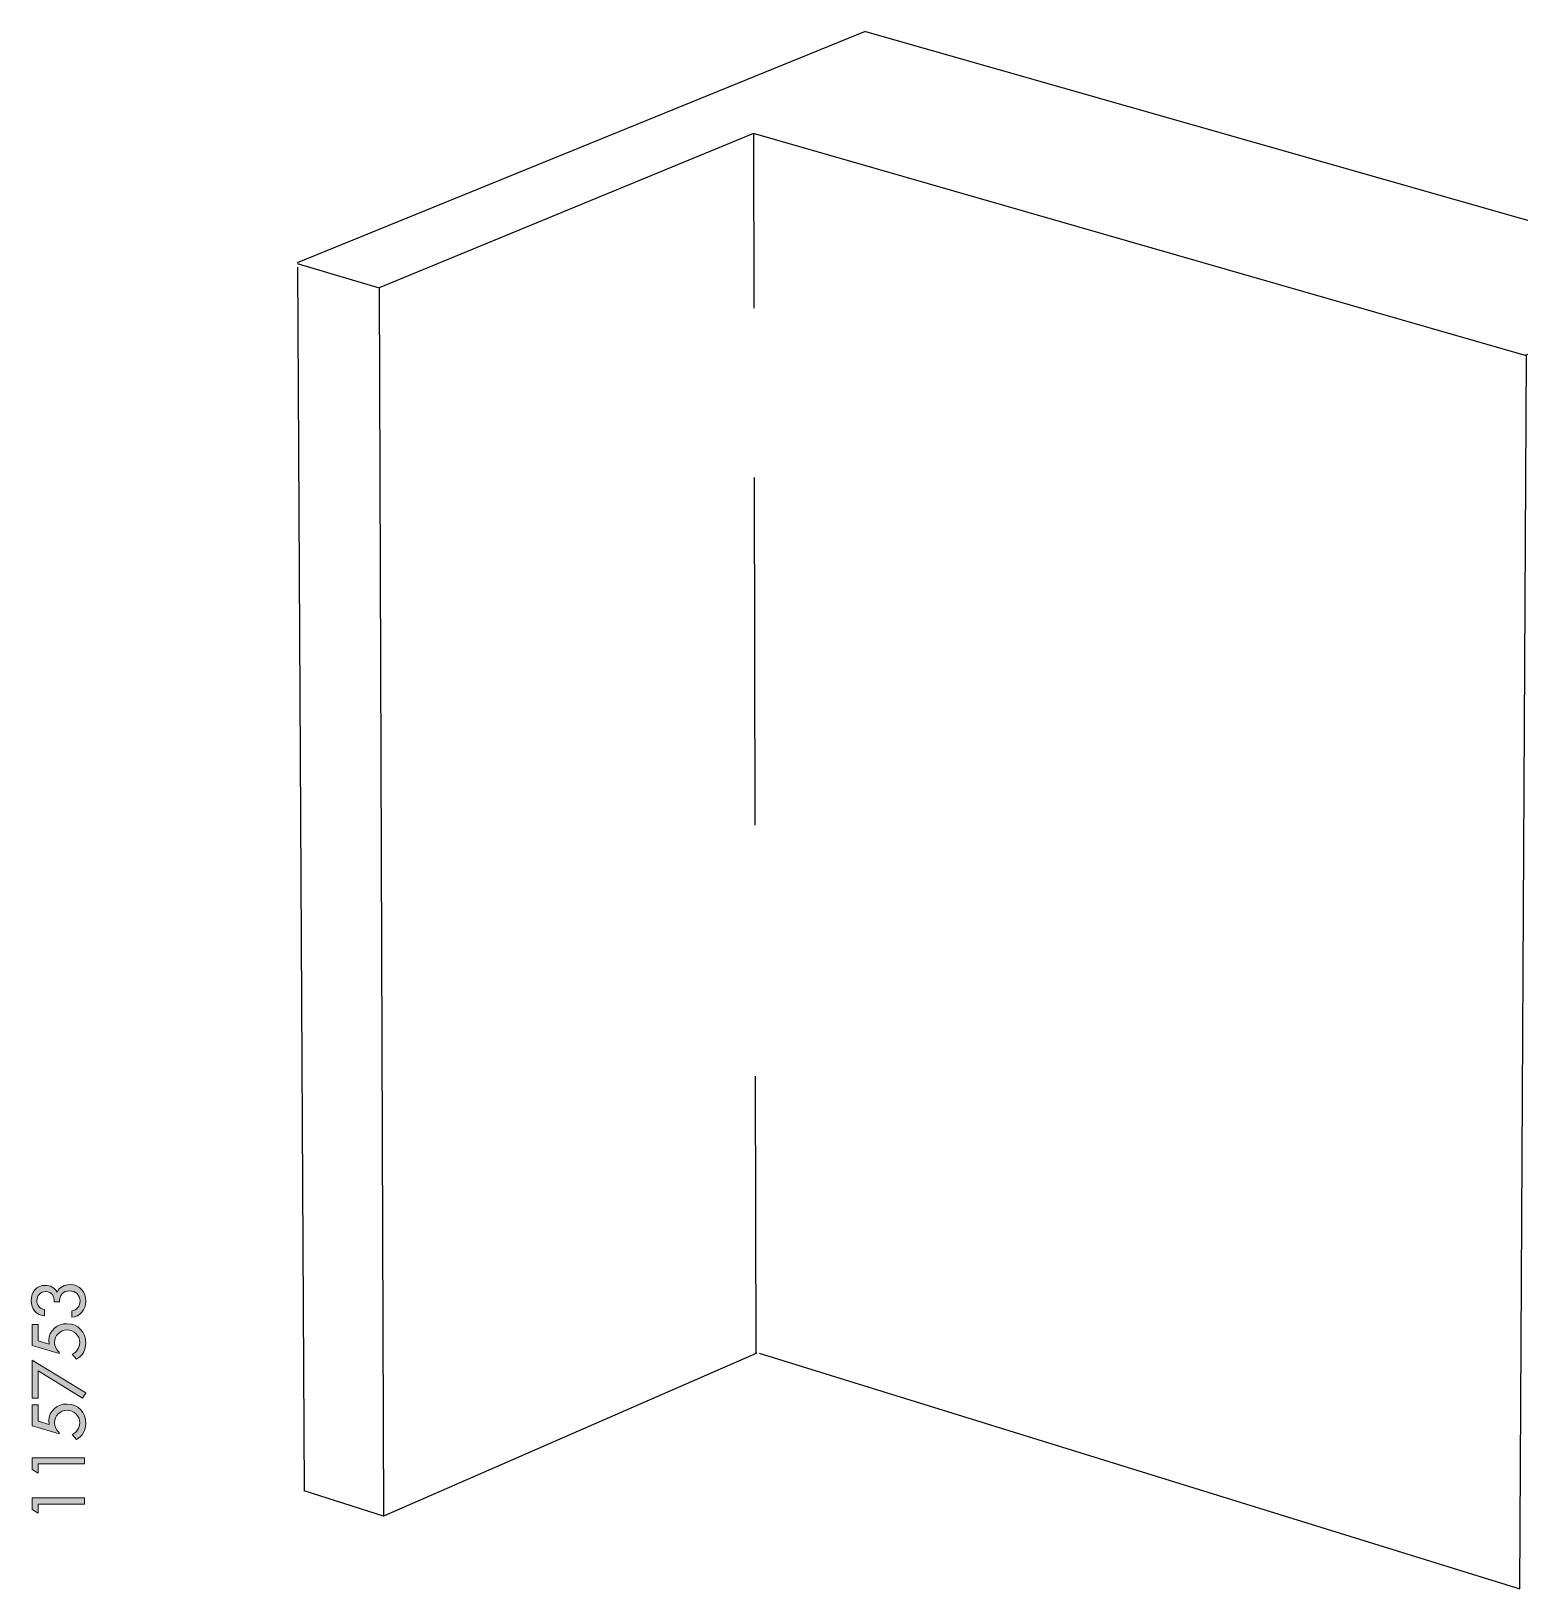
# Model space of a CAD drawing. Header units: inches. Extents: x -1535 to 2339, y 35 to 2700.
# Drawn here: x -1417 to -1356.6, y 2143.3 to 2206.6 of the extents above; entities that cross this region are included whole.
import ezdxf

# ---------------------------------------------------------------- set-up
doc = ezdxf.new("R2010")
doc.units = ezdxf.units.IN
doc.header["$MEASUREMENT"] = 0
doc.layers.add('Livello 1', color=7, linetype='Continuous')

msp = doc.modelspace()

# ---------------------------------------------------------------- hatches: boundary and pattern name
at = {"layer": 'Livello 1', "true_color": 0xffffff}
h = msp.add_hatch(color=7, dxfattribs=at)
h.dxf.hatch_style = 2
edge = h.paths.add_edge_path()
edge.add_spline(control_points=[(-1416.095, 2154.947), (-1416.095, 2155.175), (-1416.18, 2155.364), (-1416.437, 2155.364), (-1416.651, 2155.364), (-1416.801, 2155.207), (-1416.801, 2154.995), (-1416.801, 2154.803), (-1416.68, 2154.67), (-1416.497, 2154.642), (-1416.497, 2154.642), (-1416.497, 2154.38), (-1416.497, 2154.38), (-1416.846, 2154.43), (-1417.032, 2154.653), (-1417.032, 2155.003), (-1417.032, 2155.342), (-1416.815, 2155.619), (-1416.46, 2155.619), (-1416.251, 2155.619), (-1416.082, 2155.528), (-1415.98, 2155.348), (-1415.881, 2155.557), (-1415.681, 2155.65), (-1415.452, 2155.65), (-1415.054, 2155.65), (-1414.814, 2155.351), (-1414.814, 2154.969), (-1414.814, 2154.636), (-1415.034, 2154.337), (-1415.384, 2154.321), (-1415.384, 2154.321), (-1415.384, 2154.577), (-1415.384, 2154.577), (-1415.176, 2154.602), (-1415.046, 2154.786), (-1415.046, 2154.989), (-1415.046, 2155.226), (-1415.232, 2155.395), (-1415.464, 2155.395), (-1415.735, 2155.395), (-1415.895, 2155.21), (-1415.876, 2154.947), (-1415.876, 2154.947), (-1416.095, 2154.947), (-1416.095, 2154.947)], knot_values=[0, 0, 0, 0, 1, 1, 1, 2, 2, 2, 3, 3, 3, 4, 4, 4, 5, 5, 5, 6, 6, 6, 7, 7, 7, 8, 8, 8, 9, 9, 9, 10, 10, 10, 11, 11, 11, 12, 12, 12, 13, 13, 13, 14, 14, 14, 15, 15, 15, 15], degree=3, periodic=0)
h = msp.add_hatch(color=7, dxfattribs=at)
h.dxf.hatch_style = 2
edge = h.paths.add_edge_path()
edge.add_spline(control_points=[(-1416.744, 2153.361), (-1416.744, 2153.361), (-1416.307, 2153.228), (-1416.307, 2153.228), (-1416.307, 2153.228), (-1416.316, 2153.378), (-1416.316, 2153.378), (-1416.316, 2153.79), (-1415.963, 2154.061), (-1415.57, 2154.061), (-1415.122, 2154.061), (-1414.814, 2153.711), (-1414.814, 2153.273), (-1414.814, 2153.011), (-1414.952, 2152.748), (-1415.187, 2152.624), (-1415.187, 2152.624), (-1415.373, 2152.822), (-1415.373, 2152.822), (-1415.193, 2152.887), (-1415.057, 2153.104), (-1415.057, 2153.293), (-1415.057, 2153.581), (-1415.294, 2153.806), (-1415.579, 2153.806), (-1415.853, 2153.806), (-1416.084, 2153.572), (-1416.084, 2153.299), (-1416.084, 2153.149), (-1416.014, 2152.994), (-1415.895, 2152.9), (-1415.895, 2152.9), (-1415.895, 2152.85), (-1415.895, 2152.85), (-1415.895, 2152.85), (-1416.988, 2153.177), (-1416.988, 2153.177), (-1416.988, 2153.177), (-1416.988, 2154.03), (-1416.988, 2154.03), (-1416.988, 2154.03), (-1416.744, 2154.03), (-1416.744, 2154.03), (-1416.744, 2154.03), (-1416.744, 2153.361), (-1416.744, 2153.361)], knot_values=[0, 0, 0, 0, 1, 1, 1, 2, 2, 2, 3, 3, 3, 4, 4, 4, 5, 5, 5, 6, 6, 6, 7, 7, 7, 8, 8, 8, 9, 9, 9, 10, 10, 10, 11, 11, 11, 12, 12, 12, 13, 13, 13, 14, 14, 14, 15, 15, 15, 15], degree=3, periodic=0)
h = msp.add_hatch(color=7, dxfattribs=at)
h.dxf.hatch_style = 2
h.paths.add_polyline_path([(-1416.744, 2151.041), (-1416.988, 2151.041), (-1416.988, 2152.573), (-1414.814, 2151.247), (-1414.941, 2151.041), (-1416.744, 2152.142)])
h = msp.add_hatch(color=7, dxfattribs=at)
h.dxf.hatch_style = 2
edge = h.paths.add_edge_path()
edge.add_spline(control_points=[(-1416.744, 2150.098), (-1416.744, 2150.098), (-1416.307, 2149.966), (-1416.307, 2149.966), (-1416.307, 2149.966), (-1416.316, 2150.116), (-1416.316, 2150.116), (-1416.316, 2150.528), (-1415.963, 2150.798), (-1415.57, 2150.798), (-1415.122, 2150.798), (-1414.814, 2150.449), (-1414.814, 2150.011), (-1414.814, 2149.748), (-1414.952, 2149.486), (-1415.187, 2149.362), (-1415.187, 2149.362), (-1415.373, 2149.56), (-1415.373, 2149.56), (-1415.193, 2149.624), (-1415.057, 2149.841), (-1415.057, 2150.03), (-1415.057, 2150.319), (-1415.294, 2150.544), (-1415.579, 2150.544), (-1415.853, 2150.544), (-1416.084, 2150.31), (-1416.084, 2150.036), (-1416.084, 2149.887), (-1416.014, 2149.732), (-1415.895, 2149.638), (-1415.895, 2149.638), (-1415.895, 2149.588), (-1415.895, 2149.588), (-1415.895, 2149.588), (-1416.988, 2149.915), (-1416.988, 2149.915), (-1416.988, 2149.915), (-1416.988, 2150.767), (-1416.988, 2150.767), (-1416.988, 2150.767), (-1416.744, 2150.767), (-1416.744, 2150.767), (-1416.744, 2150.767), (-1416.744, 2150.098), (-1416.744, 2150.098)], knot_values=[0, 0, 0, 0, 1, 1, 1, 2, 2, 2, 3, 3, 3, 4, 4, 4, 5, 5, 5, 6, 6, 6, 7, 7, 7, 8, 8, 8, 9, 9, 9, 10, 10, 10, 11, 11, 11, 12, 12, 12, 13, 13, 13, 14, 14, 14, 15, 15, 15, 15], degree=3, periodic=0)
h = msp.add_hatch(color=7, dxfattribs=at)
h.dxf.hatch_style = 2
h.paths.add_polyline_path([(-1416.744, 2147.993), (-1416.988, 2148.14), (-1416.988, 2148.617), (-1414.859, 2148.617), (-1414.859, 2148.362), (-1416.744, 2148.362)])
h = msp.add_hatch(color=7, dxfattribs=at)
h.dxf.hatch_style = 2
h.paths.add_polyline_path([(-1416.744, 2146.362), (-1416.988, 2146.509), (-1416.988, 2146.985), (-1414.859, 2146.985), (-1414.859, 2146.732), (-1416.744, 2146.732)])

# ---------------------------------------------------------------- linework, layer by layer
at = {"layer": 'Livello 1', "color": 7, "lineweight": 25, "true_color": 0xffffff}
for points in [[(-1406.213, 2197.176), (-1383.135, 2206.568)], [(-1383.14, 2206.553), (-1348.512, 2196.683), (-1356.341, 2193.387)], [(-1387.691, 2202.408), (-1402.895, 2196.146)], [(-1356.563, 2143.289), (-1356.294, 2193.374), (-1387.691, 2202.408)], [(-1387.691, 2202.408), (-1387.677, 2195.316)], [(-1406.221, 2197.134), (-1402.895, 2196.146)], [(-1405.936, 2147.281), (-1406.203, 2196.982)], [(-1402.895, 2196.146), (-1402.717, 2146.241)], [(-1387.664, 2188.437), (-1387.638, 2174.307)], [(-1387.62, 2164.112), (-1387.6, 2152.86)], [(-1387.555, 2152.86), (-1402.717, 2146.241)], [(-1387.465, 2152.86), (-1356.563, 2143.289)], [(-1402.717, 2146.241), (-1405.942, 2147.265)]]:
    msp.add_lwpolyline(points, dxfattribs=at)
at = {"layer": 'Livello 1', "lineweight": 0}
for points in [[(-1416.744, 2151.041), (-1416.988, 2151.041), (-1416.988, 2152.573), (-1414.814, 2151.247), (-1414.941, 2151.041), (-1416.744, 2152.142), (-1416.744, 2151.041)], [(-1416.744, 2147.993), (-1416.988, 2148.14), (-1416.988, 2148.617), (-1414.859, 2148.617), (-1414.859, 2148.362), (-1416.744, 2148.362), (-1416.744, 2147.993)], [(-1416.744, 2146.362), (-1416.988, 2146.509), (-1416.988, 2146.985), (-1414.859, 2146.985), (-1414.859, 2146.732), (-1416.744, 2146.732), (-1416.744, 2146.362)]]:
    msp.add_lwpolyline(points, dxfattribs=at)
for points in [[(-1416.095, 2154.947), (-1416.095, 2155.175), (-1416.18, 2155.364), (-1416.437, 2155.364), (-1416.651, 2155.364), (-1416.801, 2155.207), (-1416.801, 2154.995), (-1416.801, 2154.803), (-1416.68, 2154.67), (-1416.497, 2154.642), (-1416.497, 2154.642), (-1416.497, 2154.38), (-1416.497, 2154.38), (-1416.846, 2154.43), (-1417.032, 2154.653), (-1417.032, 2155.003), (-1417.032, 2155.342), (-1416.815, 2155.619), (-1416.46, 2155.619), (-1416.251, 2155.619), (-1416.082, 2155.528), (-1415.98, 2155.348), (-1415.881, 2155.557), (-1415.681, 2155.65), (-1415.452, 2155.65), (-1415.054, 2155.65), (-1414.814, 2155.351), (-1414.814, 2154.969), (-1414.814, 2154.636), (-1415.034, 2154.337), (-1415.384, 2154.321), (-1415.384, 2154.321), (-1415.384, 2154.577), (-1415.384, 2154.577), (-1415.176, 2154.602), (-1415.046, 2154.786), (-1415.046, 2154.989), (-1415.046, 2155.226), (-1415.232, 2155.395), (-1415.464, 2155.395), (-1415.735, 2155.395), (-1415.895, 2155.21), (-1415.876, 2154.947), (-1415.876, 2154.947), (-1416.095, 2154.947), (-1416.095, 2154.947)], [(-1416.744, 2153.361), (-1416.744, 2153.361), (-1416.307, 2153.228), (-1416.307, 2153.228), (-1416.307, 2153.228), (-1416.316, 2153.378), (-1416.316, 2153.378), (-1416.316, 2153.79), (-1415.963, 2154.061), (-1415.57, 2154.061), (-1415.122, 2154.061), (-1414.814, 2153.711), (-1414.814, 2153.273), (-1414.814, 2153.011), (-1414.952, 2152.748), (-1415.187, 2152.624), (-1415.187, 2152.624), (-1415.373, 2152.822), (-1415.373, 2152.822), (-1415.193, 2152.887), (-1415.057, 2153.104), (-1415.057, 2153.293), (-1415.057, 2153.581), (-1415.294, 2153.806), (-1415.579, 2153.806), (-1415.853, 2153.806), (-1416.084, 2153.572), (-1416.084, 2153.299), (-1416.084, 2153.149), (-1416.014, 2152.994), (-1415.895, 2152.9), (-1415.895, 2152.9), (-1415.895, 2152.85), (-1415.895, 2152.85), (-1415.895, 2152.85), (-1416.988, 2153.177), (-1416.988, 2153.177), (-1416.988, 2153.177), (-1416.988, 2154.03), (-1416.988, 2154.03), (-1416.988, 2154.03), (-1416.744, 2154.03), (-1416.744, 2154.03), (-1416.744, 2154.03), (-1416.744, 2153.361), (-1416.744, 2153.361)], [(-1416.744, 2150.098), (-1416.744, 2150.098), (-1416.307, 2149.966), (-1416.307, 2149.966), (-1416.307, 2149.966), (-1416.316, 2150.116), (-1416.316, 2150.116), (-1416.316, 2150.528), (-1415.963, 2150.798), (-1415.57, 2150.798), (-1415.122, 2150.798), (-1414.814, 2150.449), (-1414.814, 2150.011), (-1414.814, 2149.748), (-1414.952, 2149.486), (-1415.187, 2149.362), (-1415.187, 2149.362), (-1415.373, 2149.56), (-1415.373, 2149.56), (-1415.193, 2149.624), (-1415.057, 2149.841), (-1415.057, 2150.03), (-1415.057, 2150.319), (-1415.294, 2150.544), (-1415.579, 2150.544), (-1415.853, 2150.544), (-1416.084, 2150.31), (-1416.084, 2150.036), (-1416.084, 2149.887), (-1416.014, 2149.732), (-1415.895, 2149.638), (-1415.895, 2149.638), (-1415.895, 2149.588), (-1415.895, 2149.588), (-1415.895, 2149.588), (-1416.988, 2149.915), (-1416.988, 2149.915), (-1416.988, 2149.915), (-1416.988, 2150.767), (-1416.988, 2150.767), (-1416.988, 2150.767), (-1416.744, 2150.767), (-1416.744, 2150.767), (-1416.744, 2150.767), (-1416.744, 2150.098), (-1416.744, 2150.098)]]:
    msp.add_open_spline(points, degree=3, knots=[0, 0, 0, 0, 1, 1, 1, 2, 2, 2, 3, 3, 3, 4, 4, 4, 5, 5, 5, 6, 6, 6, 7, 7, 7, 8, 8, 8, 9, 9, 9, 10, 10, 10, 11, 11, 11, 12, 12, 12, 13, 13, 13, 14, 14, 14, 15, 15, 15, 15], dxfattribs=at)

doc.saveas('drawing.dxf')
